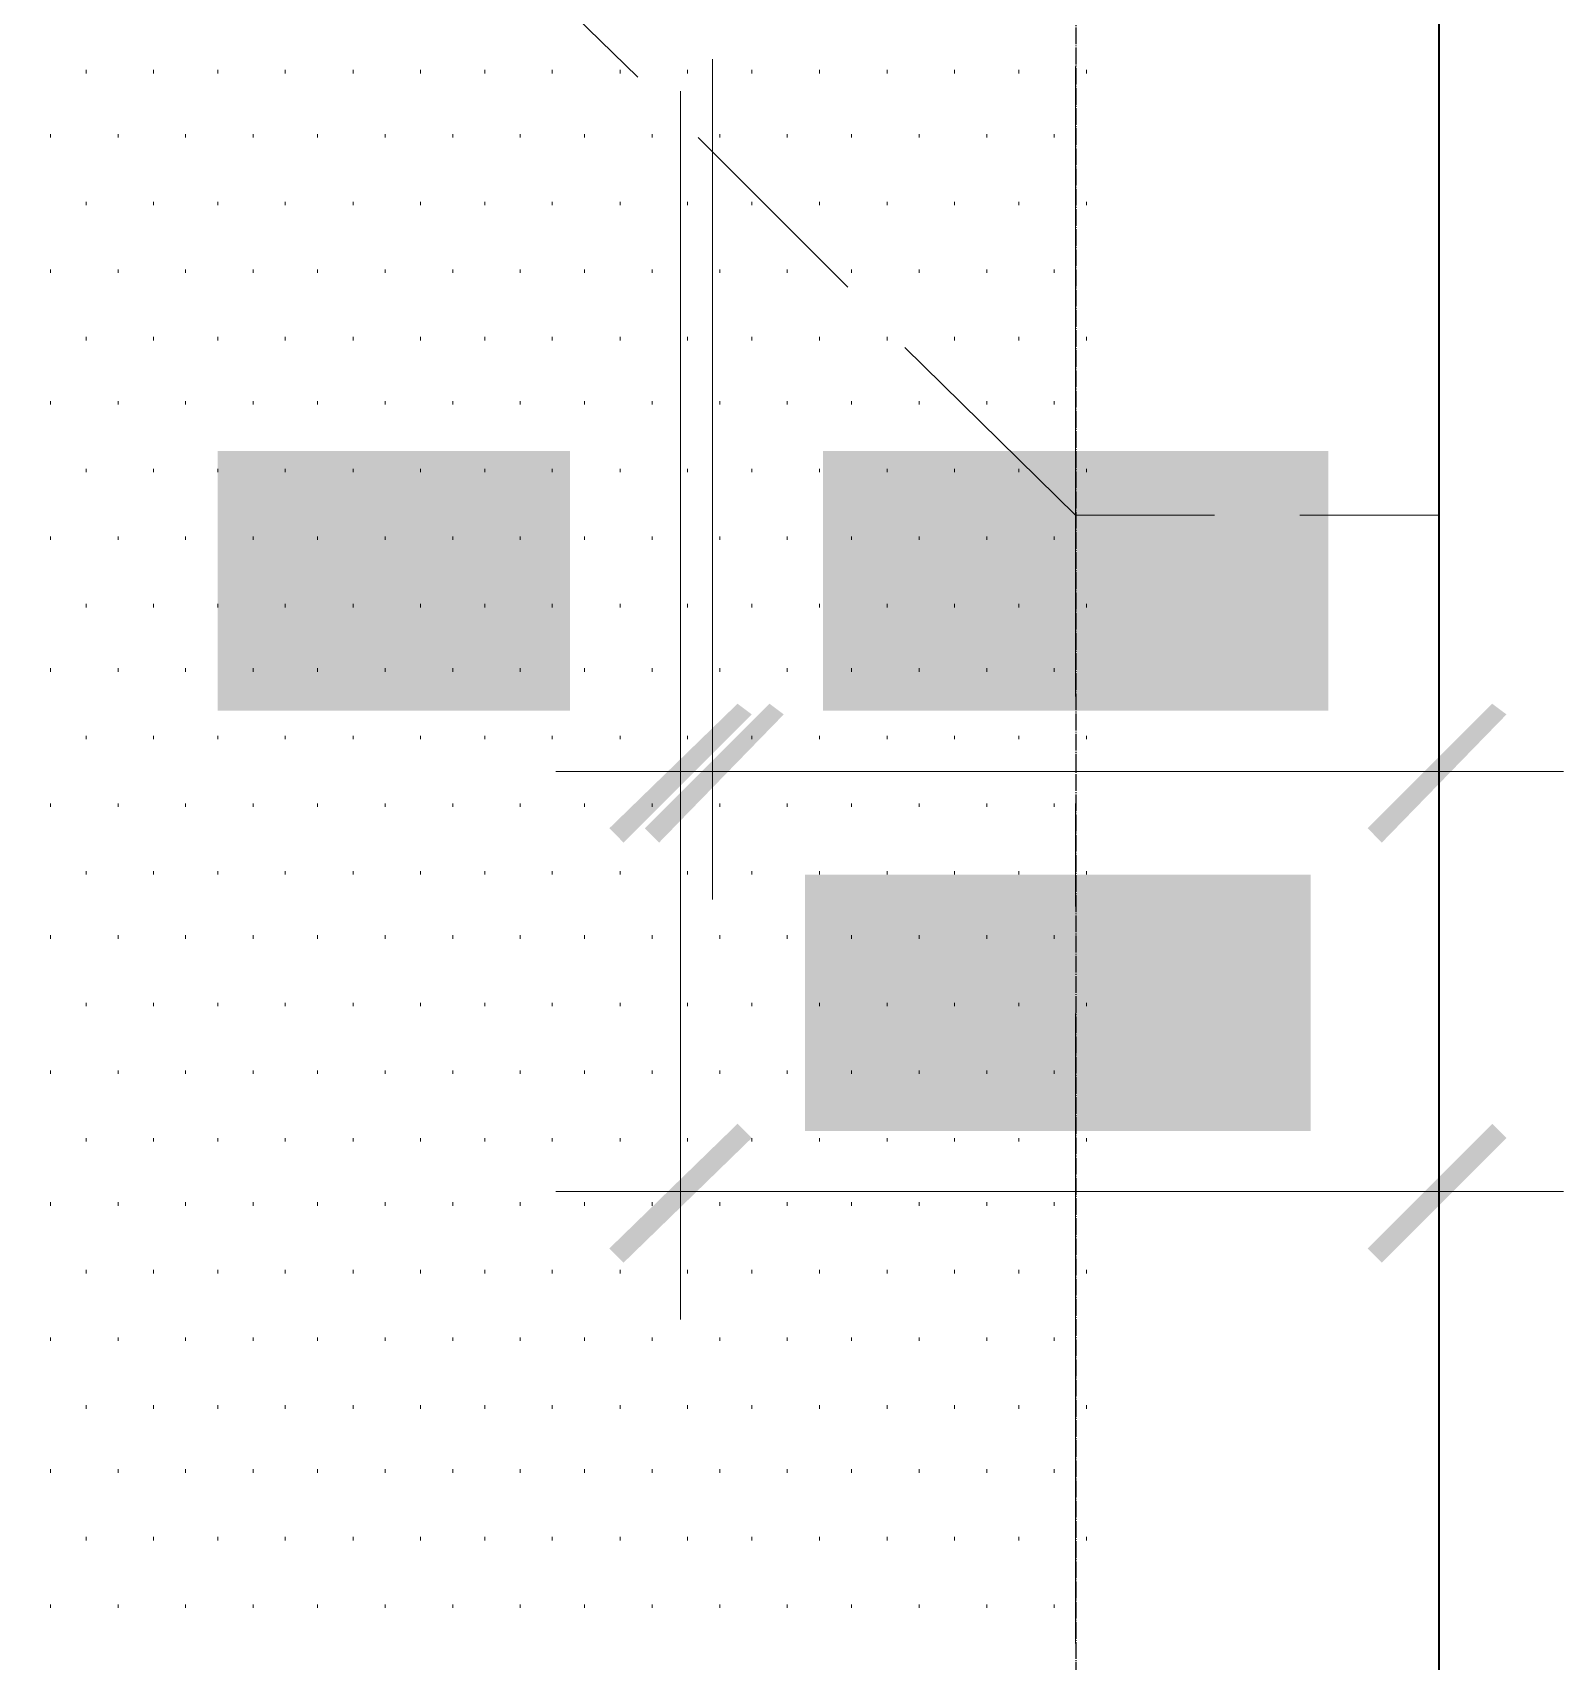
# Model space of a CAD drawing. Header units: millimetres. Extents: x -383313 to -161684, y -117025 to 99224.
# Drawn here: x -321755 to -319935, y -13913 to -11976 of the extents above; entities that cross this region are included whole.
import ezdxf

# ---------------------------------------------------------------- set-up
doc = ezdxf.new("R2010")
doc.units = ezdxf.units.MM
doc.header["$MEASUREMENT"] = 0
doc.linetypes.add('PS-GOST2.303 5', pattern=[24, 20, -1.5, 1, -1.5])
for name, color, linetype in [('PDF_Geometry', 7, 'Continuous'), ('PDF_Solid Fills', 7, 'Continuous'), ('PS_Оси', 5, 'PS-GOST2.303 5')]:
    doc.layers.add(name, color=color, linetype=linetype)

# ---------------------------------------------------------------- blocks, each defined once
blk = doc.blocks.new('A$Cf5759c35')
at = {"layer": 'PDF_Solid Fills'}
for points in [[(37092.3, 5761.6), (37066.9, 5761.6), (36952.6, 5600.7), (36952.6, 5571.1), (37062.7, 5571.1), (37062.7, 5511.8), (37092.3, 5511.8), (37092.3, 5571.1), (37126.2, 5571.1), (37126.2, 5600.7), (37092.3, 5600.7), (36982.2, 5600.7), (37062.7, 5710.8)], [(37092.3, 5761.6), (37062.7, 5710.8), (37062.7, 5600.7), (36982.2, 5600.7), (37092.3, 5600.7)], [(37240.5, 5761.6), (37240.5, 5761.6), (37215.1, 5761.6), (37210.8, 5757.3), (37206.6, 5757.3), (37198.1, 5753.1), (37193.9, 5748.9), (37193.9, 5748.9), (37189.7, 5744.6), (37185.4, 5736.2), (37240.5, 5736.2), (37240.5, 5736.2), (37248.9, 5736.2), (37253.2, 5736.2), (37261.6, 5731.9), (37265.9, 5727.7), (37270.1, 5723.5), (37274.3, 5715), (37274.3, 5715), (37278.6, 5710.8), (37278.6, 5706.5), (37282.8, 5702.3), (37282.8, 5698.1), (37282.8, 5693.8), (37287, 5685.4), (37287, 5676.9), (37287, 5672.7), (37287, 5664.2), (37287, 5655.7), (37287, 5643), (37287, 5634.6), (37287, 5634.6), (37287, 5621.9), (37287, 5613.4), (37287, 5604.9), (37287, 5596.5), (37287, 5592.2), (37287, 5583.8), (37282.8, 5575.3), (37282.8, 5571.1), (37282.8, 5566.8), (37278.6, 5562.6), (37278.6, 5558.4), (37274.3, 5554.1), (37274.3, 5549.9), (37270.1, 5545.7), (37261.6, 5541.4), (37257.4, 5537.2), (37253.2, 5533), (37244.7, 5533), (37240.5, 5533), (37185.4, 5528.7), (37189.7, 5524.5), (37193.9, 5520.3), (37198.1, 5516), (37206.6, 5516), (37210.8, 5511.8), (37219.3, 5511.8), (37223.5, 5507.6), (37232, 5507.6), (37240.5, 5507.6), (37240.5, 5507.6), (37248.9, 5507.6), (37253.2, 5507.6), (37261.6, 5511.8), (37265.9, 5511.8), (37274.3, 5516), (37278.6, 5520.3), (37282.8, 5520.3), (37287, 5524.5), (37291.3, 5528.7), (37295.5, 5533), (37299.7, 5537.2), (37304, 5545.7), (37304, 5549.9), (37308.2, 5558.4), (37312.4, 5562.6), (37312.4, 5566.8), (37312.4, 5571.1), (37316.7, 5575.3), (37316.7, 5583.8), (37316.7, 5588), (37316.7, 5596.5), (37320.9, 5604.9), (37320.9, 5609.2), (37320.9, 5617.6), (37320.9, 5626.1), (37320.9, 5634.6), (37320.9, 5638.8), (37320.9, 5647.3), (37320.9, 5655.7), (37320.9, 5664.2), (37320.9, 5668.4), (37316.7, 5676.9), (37316.7, 5681.1), (37316.7, 5689.6), (37316.7, 5693.8), (37312.4, 5702.3), (37312.4, 5706.5), (37308.2, 5715), (37304, 5719.2), (37304, 5727.7), (37299.7, 5731.9), (37299.7, 5731.9), (37295.5, 5736.2), (37291.3, 5740.4), (37287, 5748.9), (37278.6, 5753.1), (37274.3, 5753.1), (37274.3, 5757.3), (37265.9, 5757.3), (37261.6, 5761.6), (37253.2, 5761.6), (37244.7, 5761.6)], [(37756.9, 5761.6), (37731.5, 5761.6), (37723.1, 5757.3), (37718.8, 5753.1), (37714.6, 5753.1), (37710.4, 5748.9), (37701.9, 5744.6), (37701.9, 5740.4), (37697.7, 5736.2), (37693.4, 5731.9), (37689.2, 5723.5), (37685, 5719.2), (37685, 5710.8), (37685, 5706.5), (37685, 5698.1), (37685, 5693.8), (37685, 5685.4), (37685, 5681.1), (37689.2, 5672.7), (37693.4, 5668.4), (37693.4, 5668.4), (37697.7, 5660), (37701.9, 5655.7), (37706.1, 5655.7), (37714.6, 5651.5), (37723.1, 5647.3), (37718.8, 5647.3), (37714.6, 5643), (37706.1, 5643), (37701.9, 5638.8), (37693.4, 5634.6), (37689.2, 5630.3), (37685, 5626.1), (37685, 5621.9), (37680.7, 5617.6), (37680.7, 5613.4), (37676.5, 5604.9), (37676.5, 5600.7), (37672.3, 5592.2), (37672.3, 5583.8), (37672.3, 5575.3), (37676.5, 5571.1), (37676.5, 5562.6), (37676.5, 5558.4), (37680.7, 5549.9), (37685, 5545.7), (37689.2, 5541.4), (37693.4, 5533), (37697.7, 5528.7), (37756.9, 5533), (37748.5, 5533), (37744.2, 5533), (37735.8, 5537.2), (37731.5, 5541.4), (37723.1, 5541.4), (37718.8, 5545.7), (37714.6, 5554.1), (37710.4, 5558.4), (37710.4, 5562.6), (37706.1, 5571.1), (37706.1, 5575.3), (37706.1, 5583.8), (37706.1, 5588), (37706.1, 5596.5), (37710.4, 5604.9), (37710.4, 5609.2), (37714.6, 5613.4), (37718.8, 5617.6), (37723.1, 5621.9), (37727.3, 5626.1), (37735.8, 5630.3), (37740, 5630.3), (37748.5, 5634.6), (37756.9, 5634.6), (37756.9, 5634.6), (37816.2, 5634.6), (37812, 5638.8), (37803.5, 5643), (37799.3, 5643), (37790.8, 5647.3), (37790.8, 5647.3), (37799.3, 5651.5), (37803.5, 5655.7), (37812, 5660), (37756.9, 5660), (37748.5, 5660), (37744.2, 5660), (37735.8, 5664.2), (37731.5, 5664.2), (37727.3, 5668.4), (37723.1, 5672.7), (37718.8, 5681.1), (37718.8, 5685.4), (37714.6, 5693.8), (37714.6, 5698.1), (37714.6, 5702.3), (37714.6, 5710.8), (37718.8, 5715), (37723.1, 5719.2), (37727.3, 5727.7), (37731.5, 5727.7), (37735.8, 5731.9), (37740, 5736.2), (37748.5, 5736.2), (37756.9, 5736.2), (37812, 5740.4), (37807.7, 5744.6), (37807.7, 5744.6), (37799.3, 5748.9), (37795, 5753.1), (37790.8, 5757.3), (37782.3, 5757.3), (37778.1, 5761.6), (37769.6, 5761.6), (37761.2, 5761.6)], [(37955.9, 5761.6), (37930.5, 5761.6), (37926.3, 5757.3), (37917.8, 5753.1), (37913.6, 5753.1), (37909.3, 5748.9), (37905.1, 5744.6), (37900.9, 5740.4), (37955.9, 5736.2), (37955.9, 5736.2), (37964.4, 5736.2), (37968.6, 5736.2), (37977.1, 5731.9), (37981.3, 5727.7), (37985.5, 5723.5), (37985.5, 5723.5), (37989.8, 5719.2), (37994, 5715), (37994, 5706.5), (37998.2, 5698.1), (38027.9, 5702.3), (38027.9, 5706.5), (38027.9, 5710.8), (38023.6, 5719.2), (38019.4, 5723.5), (38019.4, 5731.9), (38015.2, 5736.2), (38010.9, 5740.4), (38006.7, 5744.6), (38002.5, 5748.9), (37998.2, 5753.1), (37989.8, 5757.3), (37985.5, 5757.3), (37977.1, 5761.6), (37972.8, 5761.6), (37964.4, 5761.6)], [(38146.4, 5761.6), (38146.4, 5761.6), (38121, 5761.6), (38116.8, 5757.3), (38112.5, 5757.3), (38104.1, 5753.1), (38099.8, 5748.9), (38099.8, 5748.9), (38095.6, 5744.6), (38091.4, 5736.2), (38146.4, 5736.2), (38146.4, 5736.2), (38154.9, 5736.2), (38159.1, 5736.2), (38167.6, 5731.9), (38171.8, 5727.7), (38176, 5723.5), (38180.3, 5715), (38180.3, 5715), (38184.5, 5710.8), (38184.5, 5706.5), (38188.7, 5702.3), (38188.7, 5698.1), (38188.7, 5693.8), (38193, 5685.4), (38193, 5676.9), (38193, 5672.7), (38193, 5664.2), (38193, 5655.7), (38193, 5643), (38193, 5634.6), (38193, 5634.6), (38193, 5621.9), (38193, 5613.4), (38193, 5604.9), (38193, 5596.5), (38193, 5592.2), (38193, 5583.8), (38188.7, 5575.3), (38188.7, 5571.1), (38188.7, 5566.8), (38184.5, 5562.6), (38184.5, 5558.4), (38180.3, 5554.1), (38180.3, 5549.9), (38176, 5545.7), (38167.6, 5541.4), (38163.3, 5537.2), (38159.1, 5533), (38150.6, 5533), (38146.4, 5533), (38091.4, 5528.7), (38095.6, 5524.5), (38099.8, 5520.3), (38104.1, 5516), (38112.5, 5516), (38116.8, 5511.8), (38125.2, 5511.8), (38129.5, 5507.6), (38137.9, 5507.6), (38146.4, 5507.6), (38146.4, 5507.6), (38154.9, 5507.6), (38159.1, 5507.6), (38167.6, 5511.8), (38171.8, 5511.8), (38180.3, 5516), (38184.5, 5520.3), (38188.7, 5520.3), (38193, 5524.5), (38197.2, 5528.7), (38201.4, 5533), (38205.7, 5537.2), (38209.9, 5545.7), (38209.9, 5549.9), (38214.1, 5558.4), (38218.4, 5562.6), (38218.4, 5566.8), (38218.4, 5571.1), (38222.6, 5575.3), (38222.6, 5583.8), (38222.6, 5588), (38222.6, 5596.5), (38226.8, 5604.9), (38226.8, 5609.2), (38226.8, 5617.6), (38226.8, 5626.1), (38226.8, 5634.6), (38226.8, 5638.8), (38226.8, 5647.3), (38226.8, 5655.7), (38226.8, 5664.2), (38226.8, 5668.4), (38222.6, 5676.9), (38222.6, 5681.1), (38222.6, 5689.6), (38222.6, 5693.8), (38218.4, 5702.3), (38218.4, 5706.5), (38214.1, 5715), (38209.9, 5719.2), (38209.9, 5727.7), (38205.7, 5731.9), (38205.7, 5731.9), (38201.4, 5736.2), (38197.2, 5740.4), (38193, 5748.9), (38184.5, 5753.1), (38180.3, 5753.1), (38180.3, 5757.3), (38171.8, 5757.3), (38167.6, 5761.6), (38159.1, 5761.6), (38150.6, 5761.6)], [(37185.4, 5736.2), (37181.2, 5731.9), (37177, 5727.7), (37172.7, 5719.2), (37168.5, 5715), (37168.5, 5706.5), (37164.3, 5706.5), (37164.3, 5698.1), (37164.3, 5693.8), (37160, 5685.4), (37160, 5681.1), (37160, 5672.7), (37160, 5668.4), (37160, 5660), (37160, 5651.5), (37155.8, 5643), (37155.8, 5634.6), (37155.8, 5630.3), (37155.8, 5621.9), (37160, 5613.4), (37160, 5604.9), (37160, 5596.5), (37160, 5588), (37160, 5583.8), (37164.3, 5575.3), (37164.3, 5571.1), (37168.5, 5562.6), (37168.5, 5558.4), (37172.7, 5554.1), (37172.7, 5545.7), (37177, 5541.4), (37181.2, 5537.2), (37181.2, 5533), (37185.4, 5528.7), (37240.5, 5533), (37236.2, 5533), (37232, 5533), (37223.5, 5537.2), (37219.3, 5537.2), (37215.1, 5541.4), (37206.6, 5545.7), (37202.4, 5554.1), (37202.4, 5554.1), (37202.4, 5558.4), (37198.1, 5562.6), (37198.1, 5566.8), (37193.9, 5571.1), (37193.9, 5579.5), (37193.9, 5583.8), (37189.7, 5592.2), (37189.7, 5600.7), (37189.7, 5609.2), (37189.7, 5617.6), (37189.7, 5626.1), (37189.7, 5634.6), (37189.7, 5643), (37189.7, 5651.5), (37189.7, 5660), (37189.7, 5668.4), (37189.7, 5676.9), (37193.9, 5681.1), (37193.9, 5689.6), (37193.9, 5693.8), (37198.1, 5702.3), (37198.1, 5706.5), (37202.4, 5710.8), (37202.4, 5715), (37206.6, 5719.2), (37210.8, 5723.5), (37215.1, 5727.7), (37219.3, 5731.9), (37223.5, 5736.2), (37232, 5736.2), (37240.5, 5736.2)], [(37812, 5740.4), (37756.9, 5736.2), (37769.6, 5736.2), (37773.9, 5731.9), (37778.1, 5731.9), (37786.6, 5727.7), (37786.6, 5723.5), (37790.8, 5719.2), (37795, 5710.8), (37795, 5706.5), (37795, 5698.1), (37795, 5693.8), (37795, 5689.6), (37795, 5681.1), (37790.8, 5676.9), (37786.6, 5668.4), (37782.3, 5668.4), (37778.1, 5664.2), (37769.6, 5660), (37765.4, 5660), (37756.9, 5660), (37812, 5660), (37816.2, 5664.2), (37820.4, 5668.4), (37820.4, 5672.7), (37824.7, 5676.9), (37824.7, 5685.4), (37828.9, 5689.6), (37828.9, 5698.1), (37828.9, 5702.3), (37828.9, 5710.8), (37824.7, 5715), (37824.7, 5723.5), (37820.4, 5727.7), (37816.2, 5731.9)], [(37900.9, 5740.4), (37892.4, 5736.2), (37892.4, 5727.7), (37888.2, 5723.5), (37883.9, 5719.2), (37883.9, 5715), (37879.7, 5710.8), (37879.7, 5702.3), (37875.5, 5698.1), (37875.5, 5689.6), (37871.2, 5685.4), (37871.2, 5676.9), (37871.2, 5668.4), (37867, 5664.2), (37867, 5655.7), (37867, 5647.3), (37867, 5638.8), (37867, 5630.3), (37867, 5626.1), (37867, 5617.6), (37867, 5609.2), (37867, 5600.7), (37871.2, 5592.2), (37871.2, 5583.8), (37871.2, 5579.5), (37875.5, 5571.1), (37875.5, 5566.8), (37879.7, 5558.4), (37879.7, 5554.1), (37883.9, 5549.9), (37883.9, 5545.7), (37888.2, 5541.4), (37892.4, 5537.2), (37892.4, 5533), (37900.9, 5528.7), (37905.1, 5524.5), (37909.3, 5520.3), (37913.6, 5516), (37922, 5516), (37926.3, 5511.8), (37934.7, 5511.8), (37939, 5507.6), (37947.4, 5507.6), (37955.9, 5507.6), (37955.9, 5507.6), (37960.1, 5507.6), (37968.6, 5507.6), (37977.1, 5511.8), (37981.3, 5511.8), (37989.8, 5516), (37994, 5520.3), (37994, 5520.3), (38002.5, 5524.5), (38006.7, 5528.7), (38010.9, 5533), (37951.7, 5533), (37947.4, 5533), (37939, 5533), (37934.7, 5537.2), (37926.3, 5541.4), (37926.3, 5541.4), (37922, 5545.7), (37917.8, 5549.9), (37913.6, 5554.1), (37909.3, 5562.6), (37909.3, 5566.8), (37905.1, 5571.1), (37905.1, 5579.5), (37905.1, 5583.8), (37900.9, 5592.2), (37900.9, 5596.5), (37905.1, 5600.7), (37905.1, 5609.2), (37905.1, 5617.6), (37909.3, 5621.9), (37913.6, 5626.1), (37917.8, 5630.3), (37922, 5634.6), (37926.3, 5638.8), (37896.6, 5638.8), (37896.6, 5643), (37896.6, 5651.5), (37900.9, 5660), (37900.9, 5668.4), (37900.9, 5676.9), (37900.9, 5681.1), (37905.1, 5689.6), (37905.1, 5693.8), (37905.1, 5698.1), (37909.3, 5702.3), (37913.6, 5710.8), (37917.8, 5715), (37922, 5719.2), (37926.3, 5723.5), (37930.5, 5727.7), (37934.7, 5731.9), (37943.2, 5736.2), (37947.4, 5736.2), (37955.9, 5736.2)], [(38091.4, 5736.2), (38087.1, 5731.9), (38082.9, 5727.7), (38078.7, 5719.2), (38074.4, 5715), (38074.4, 5706.5), (38070.2, 5706.5), (38070.2, 5698.1), (38070.2, 5693.8), (38066, 5685.4), (38066, 5681.1), (38066, 5672.7), (38066, 5668.4), (38066, 5660), (38066, 5651.5), (38061.7, 5643), (38061.7, 5634.6), (38061.7, 5630.3), (38061.7, 5621.9), (38066, 5613.4), (38066, 5604.9), (38066, 5596.5), (38066, 5588), (38066, 5583.8), (38070.2, 5575.3), (38070.2, 5571.1), (38074.4, 5562.6), (38074.4, 5558.4), (38078.7, 5554.1), (38078.7, 5545.7), (38082.9, 5541.4), (38087.1, 5537.2), (38087.1, 5533), (38091.4, 5528.7), (38146.4, 5533), (38142.2, 5533), (38137.9, 5533), (38129.5, 5537.2), (38125.2, 5537.2), (38121, 5541.4), (38112.5, 5545.7), (38108.3, 5554.1), (38108.3, 5554.1), (38108.3, 5558.4), (38104.1, 5562.6), (38104.1, 5566.8), (38099.8, 5571.1), (38099.8, 5579.5), (38099.8, 5583.8), (38095.6, 5592.2), (38095.6, 5600.7), (38095.6, 5609.2), (38095.6, 5617.6), (38095.6, 5626.1), (38095.6, 5634.6), (38095.6, 5643), (38095.6, 5651.5), (38095.6, 5660), (38095.6, 5668.4), (38095.6, 5676.9), (38099.8, 5681.1), (38099.8, 5689.6), (38099.8, 5693.8), (38104.1, 5702.3), (38104.1, 5706.5), (38108.3, 5710.8), (38108.3, 5715), (38112.5, 5719.2), (38116.8, 5723.5), (38121, 5727.7), (38125.2, 5731.9), (38129.5, 5736.2), (38137.9, 5736.2), (38146.4, 5736.2)], [(37960.1, 5672.7), (37960.1, 5672.7), (37939, 5672.7), (37930.5, 5668.4), (37926.3, 5664.2), (37922, 5664.2), (37917.8, 5660), (37913.6, 5655.7), (37905.1, 5651.5), (37900.9, 5647.3), (37896.6, 5638.8), (37926.3, 5638.8), (37934.7, 5643), (37939, 5643), (37947.4, 5647.3), (37951.7, 5647.3), (38010.9, 5651.5), (38006.7, 5655.7), (38002.5, 5660), (37998.2, 5664.2), (37989.8, 5668.4), (37985.5, 5668.4), (37977.1, 5672.7), (37972.8, 5672.7), (37964.4, 5672.7)], [(38010.9, 5651.5), (37951.7, 5647.3), (37964.4, 5647.3), (37972.8, 5643), (37977.1, 5638.8), (37981.3, 5638.8), (37985.5, 5630.3), (37989.8, 5630.3), (37994, 5626.1), (37994, 5617.6), (37998.2, 5613.4), (37998.2, 5604.9), (38002.5, 5600.7), (38002.5, 5592.2), (38002.5, 5583.8), (37998.2, 5579.5), (37998.2, 5571.1), (37998.2, 5566.8), (37994, 5558.4), (37989.8, 5554.1), (37985.5, 5549.9), (37985.5, 5545.7), (37977.1, 5541.4), (37972.8, 5537.2), (37968.6, 5533), (37960.1, 5533), (37951.7, 5533), (38010.9, 5533), (38015.2, 5537.2), (38019.4, 5541.4), (38023.6, 5549.9), (38023.6, 5554.1), (38027.9, 5558.4), (38027.9, 5566.8), (38032.1, 5571.1), (38032.1, 5579.5), (38032.1, 5583.8), (38032.1, 5592.2), (38032.1, 5596.5), (38032.1, 5604.9), (38032.1, 5609.2), (38027.9, 5617.6), (38027.9, 5621.9), (38023.6, 5630.3), (38023.6, 5634.6), (38019.4, 5643), (38015.2, 5647.3)], [(37816.2, 5634.6), (37756.9, 5634.6), (37769.6, 5634.6), (37773.9, 5630.3), (37782.3, 5626.1), (37786.6, 5626.1), (37790.8, 5617.6), (37795, 5613.4), (37799.3, 5609.2), (37803.5, 5604.9), (37803.5, 5596.5), (37807.7, 5588), (37807.7, 5583.8), (37807.7, 5575.3), (37807.7, 5571.1), (37803.5, 5562.6), (37799.3, 5558.4), (37799.3, 5549.9), (37790.8, 5545.7), (37786.6, 5541.4), (37782.3, 5537.2), (37778.1, 5537.2), (37769.6, 5533), (37765.4, 5533), (37756.9, 5533), (37756.9, 5533), (37697.7, 5528.7), (37697.7, 5528.7), (37706.1, 5524.5), (37710.4, 5520.3), (37714.6, 5516), (37723.1, 5511.8), (37727.3, 5511.8), (37735.8, 5511.8), (37740, 5507.6), (37748.5, 5507.6), (37756.9, 5507.6), (37761.2, 5507.6), (37769.6, 5507.6), (37773.9, 5507.6), (37782.3, 5511.8), (37786.6, 5511.8), (37795, 5516), (37799.3, 5516), (37807.7, 5520.3), (37812, 5524.5), (37816.2, 5528.7), (37820.4, 5533), (37824.7, 5537.2), (37828.9, 5545.7), (37833.1, 5549.9), (37833.1, 5558.4), (37837.4, 5562.6), (37837.4, 5571.1), (37837.4, 5575.3), (37837.4, 5583.8), (37837.4, 5583.8), (37837.4, 5592.2), (37837.4, 5600.7), (37837.4, 5604.9), (37833.1, 5613.4), (37828.9, 5617.6), (37824.7, 5621.9), (37824.7, 5626.1), (37820.4, 5630.3)], [(37731.5, 5262), (37731.5, 5262), (37710.4, 5262), (37701.9, 5257.8), (37697.7, 5257.8), (37689.2, 5253.6), (37685, 5249.3), (37680.7, 5245.1), (37676.5, 5240.9), (37735.8, 5236.6), (37740, 5236.6), (37748.5, 5236.6), (37752.7, 5232.4), (37756.9, 5232.4), (37765.4, 5228.2), (37769.6, 5223.9), (37769.6, 5219.7), (37773.9, 5215.5), (37778.1, 5207), (37782.3, 5202.8), (37782.3, 5194.3), (37782.3, 5190.1), (37782.3, 5181.6), (37782.3, 5177.4), (37782.3, 5168.9), (37782.3, 5160.4), (37778.1, 5156.2), (37778.1, 5147.7), (37773.9, 5143.5), (37769.6, 5139.3), (37765.4, 5135), (37761.2, 5130.8), (37786.6, 5130.8), (37786.6, 5122.3), (37786.6, 5122.3), (37786.6, 5113.9), (37786.6, 5105.4), (37786.6, 5101.2), (37782.3, 5092.7), (37782.3, 5084.2), (37782.3, 5084.2), (37778.1, 5075.8), (37778.1, 5067.3), (37773.9, 5063.1), (37769.6, 5058.8), (37769.6, 5054.6), (37765.4, 5050.4), (37756.9, 5041.9), (37752.7, 5037.7), (37748.5, 5037.7), (37744.2, 5033.4), (37735.8, 5033.4), (37727.3, 5033.4), (37786.6, 5029.2), (37790.8, 5033.4), (37795, 5041.9), (37799.3, 5046.1), (37799.3, 5054.6), (37803.5, 5058.8), (37807.7, 5067.3), (37807.7, 5067.3), (37807.7, 5071.5), (37812, 5075.8), (37812, 5084.2), (37812, 5088.5), (37816.2, 5096.9), (37816.2, 5101.2), (37816.2, 5109.6), (37816.2, 5118.1), (37816.2, 5126.6), (37816.2, 5135), (37816.2, 5143.5), (37816.2, 5143.5), (37816.2, 5152), (37816.2, 5160.4), (37816.2, 5168.9), (37816.2, 5177.4), (37816.2, 5185.8), (37812, 5190.1), (37812, 5198.5), (37812, 5202.8), (37807.7, 5207), (37807.7, 5211.2), (37807.7, 5215.5), (37803.5, 5219.7), (37799.3, 5228.2), (37795, 5232.4), (37790.8, 5236.6), (37786.6, 5240.9), (37782.3, 5245.1), (37778.1, 5249.3), (37769.6, 5253.6), (37765.4, 5257.8), (37756.9, 5257.8), (37752.7, 5262), (37744.2, 5262), (37740, 5262)], [(37930.5, 5262), (37930.5, 5262), (37905.1, 5262), (37900.9, 5257.8), (37896.6, 5257.8), (37888.2, 5253.6), (37883.9, 5249.3), (37883.9, 5249.3), (37879.7, 5245.1), (37875.5, 5236.6), (37930.5, 5236.6), (37930.5, 5236.6), (37939, 5236.6), (37943.2, 5236.6), (37951.7, 5232.4), (37955.9, 5228.2), (37960.1, 5223.9), (37964.4, 5215.5), (37964.4, 5215.5), (37968.6, 5211.2), (37968.6, 5207), (37972.8, 5202.8), (37972.8, 5198.5), (37972.8, 5194.3), (37977.1, 5185.8), (37977.1, 5177.4), (37977.1, 5173.1), (37977.1, 5164.7), (37977.1, 5156.2), (37977.1, 5143.5), (37977.1, 5135), (37977.1, 5135), (37977.1, 5122.3), (37977.1, 5113.9), (37977.1, 5105.4), (37977.1, 5096.9), (37977.1, 5092.7), (37977.1, 5084.2), (37972.8, 5075.8), (37972.8, 5071.5), (37972.8, 5067.3), (37968.6, 5063.1), (37968.6, 5058.8), (37964.4, 5054.6), (37964.4, 5050.4), (37960.1, 5046.1), (37951.7, 5041.9), (37947.4, 5037.7), (37943.2, 5033.4), (37934.7, 5033.4), (37930.5, 5033.4), (37875.5, 5029.2), (37879.7, 5025), (37883.9, 5020.7), (37888.2, 5016.5), (37896.6, 5016.5), (37900.9, 5012.3), (37909.3, 5012.3), (37913.6, 5008), (37922, 5008), (37930.5, 5008), (37930.5, 5008), (37939, 5008), (37943.2, 5008), (37951.7, 5012.3), (37955.9, 5012.3), (37964.4, 5016.5), (37968.6, 5020.7), (37972.8, 5020.7), (37977.1, 5025), (37981.3, 5029.2), (37985.5, 5033.4), (37989.8, 5037.7), (37994, 5046.1), (37994, 5050.4), (37998.2, 5058.8), (38002.5, 5063.1), (38002.5, 5067.3), (38002.5, 5071.5), (38006.7, 5075.8), (38006.7, 5084.2), (38006.7, 5088.5), (38006.7, 5096.9), (38010.9, 5105.4), (38010.9, 5109.6), (38010.9, 5118.1), (38010.9, 5126.6), (38010.9, 5135), (38010.9, 5139.3), (38010.9, 5147.7), (38010.9, 5156.2), (38010.9, 5164.7), (38010.9, 5168.9), (38006.7, 5177.4), (38006.7, 5181.6), (38006.7, 5190.1), (38006.7, 5194.3), (38002.5, 5202.8), (38002.5, 5207), (37998.2, 5215.5), (37994, 5219.7), (37994, 5228.2), (37989.8, 5232.4), (37989.8, 5232.4), (37985.5, 5236.6), (37981.3, 5240.9), (37977.1, 5249.3), (37968.6, 5253.6), (37964.4, 5253.6), (37964.4, 5257.8), (37955.9, 5257.8), (37951.7, 5262), (37943.2, 5262), (37934.7, 5262)], [(38125.2, 5262), (38125.2, 5262), (38099.8, 5262), (38095.6, 5257.8), (38091.4, 5257.8), (38082.9, 5253.6), (38078.7, 5249.3), (38078.7, 5249.3), (38074.4, 5245.1), (38070.2, 5236.6), (38125.2, 5236.6), (38125.2, 5236.6), (38133.7, 5236.6), (38137.9, 5236.6), (38146.4, 5232.4), (38150.6, 5228.2), (38154.9, 5223.9), (38159.1, 5215.5), (38159.1, 5215.5), (38163.3, 5211.2), (38163.3, 5207), (38167.6, 5202.8), (38167.6, 5198.5), (38167.6, 5194.3), (38171.8, 5185.8), (38171.8, 5177.4), (38171.8, 5173.1), (38171.8, 5164.7), (38171.8, 5156.2), (38171.8, 5143.5), (38171.8, 5135), (38171.8, 5135), (38171.8, 5122.3), (38171.8, 5113.9), (38171.8, 5105.4), (38171.8, 5096.9), (38171.8, 5092.7), (38171.8, 5084.2), (38167.6, 5075.8), (38167.6, 5071.5), (38167.6, 5067.3), (38163.3, 5063.1), (38163.3, 5058.8), (38159.1, 5054.6), (38159.1, 5050.4), (38154.9, 5046.1), (38146.4, 5041.9), (38142.2, 5037.7), (38137.9, 5033.4), (38129.5, 5033.4), (38125.2, 5033.4), (38070.2, 5029.2), (38074.4, 5025), (38078.7, 5020.7), (38082.9, 5016.5), (38091.4, 5016.5), (38095.6, 5012.3), (38104.1, 5012.3), (38108.3, 5008), (38116.8, 5008), (38125.2, 5008), (38125.2, 5008), (38133.7, 5008), (38137.9, 5008), (38146.4, 5012.3), (38150.6, 5012.3), (38159.1, 5016.5), (38163.3, 5020.7), (38167.6, 5020.7), (38171.8, 5025), (38176, 5029.2), (38180.3, 5033.4), (38184.5, 5037.7), (38188.7, 5046.1), (38188.7, 5050.4), (38193, 5058.8), (38197.2, 5063.1), (38197.2, 5067.3), (38197.2, 5071.5), (38201.4, 5075.8), (38201.4, 5084.2), (38201.4, 5088.5), (38201.4, 5096.9), (38205.7, 5105.4), (38205.7, 5109.6), (38205.7, 5118.1), (38205.7, 5126.6), (38205.7, 5135), (38205.7, 5139.3), (38205.7, 5147.7), (38205.7, 5156.2), (38205.7, 5164.7), (38205.7, 5168.9), (38201.4, 5177.4), (38201.4, 5181.6), (38201.4, 5190.1), (38201.4, 5194.3), (38197.2, 5202.8), (38197.2, 5207), (38193, 5215.5), (38188.7, 5219.7), (38188.7, 5228.2), (38184.5, 5232.4), (38184.5, 5232.4), (38180.3, 5236.6), (38176, 5240.9), (38171.8, 5249.3), (38163.3, 5253.6), (38159.1, 5253.6), (38159.1, 5257.8), (38150.6, 5257.8), (38146.4, 5262), (38137.9, 5262), (38129.5, 5262)], [(37676.5, 5240.9), (37672.3, 5236.6), (37668, 5232.4), (37663.8, 5223.9), (37659.6, 5219.7), (37659.6, 5215.5), (37655.3, 5207), (37655.3, 5202.8), (37655.3, 5194.3), (37651.1, 5185.8), (37651.1, 5177.4), (37651.1, 5173.1), (37655.3, 5168.9), (37655.3, 5160.4), (37655.3, 5152), (37659.6, 5147.7), (37659.6, 5139.3), (37663.8, 5135), (37668, 5130.8), (37668, 5122.3), (37672.3, 5118.1), (37735.8, 5122.3), (37727.3, 5122.3), (37723.1, 5126.6), (37714.6, 5126.6), (37710.4, 5130.8), (37706.1, 5135), (37697.7, 5139.3), (37697.7, 5139.3), (37693.4, 5143.5), (37689.2, 5152), (37689.2, 5156.2), (37685, 5164.7), (37685, 5168.9), (37685, 5177.4), (37685, 5185.8), (37685, 5190.1), (37689.2, 5198.5), (37689.2, 5202.8), (37693.4, 5211.2), (37693.4, 5215.5), (37697.7, 5219.7), (37706.1, 5228.2), (37710.4, 5232.4), (37714.6, 5232.4), (37723.1, 5236.6), (37727.3, 5236.6), (37735.8, 5236.6)], [(37875.5, 5236.6), (37871.2, 5232.4), (37867, 5228.2), (37862.8, 5219.7), (37858.5, 5215.5), (37858.5, 5207), (37854.3, 5207), (37854.3, 5198.5), (37854.3, 5194.3), (37850.1, 5185.8), (37850.1, 5181.6), (37850.1, 5173.1), (37850.1, 5168.9), (37850.1, 5160.4), (37850.1, 5152), (37845.8, 5143.5), (37845.8, 5135), (37845.8, 5130.8), (37845.8, 5122.3), (37850.1, 5113.9), (37850.1, 5105.4), (37850.1, 5096.9), (37850.1, 5088.5), (37850.1, 5084.2), (37854.3, 5075.8), (37854.3, 5071.5), (37858.5, 5063.1), (37858.5, 5058.8), (37862.8, 5054.6), (37862.8, 5046.1), (37867, 5041.9), (37871.2, 5037.7), (37871.2, 5033.4), (37875.5, 5029.2), (37930.5, 5033.4), (37926.3, 5033.4), (37922, 5033.4), (37913.6, 5037.7), (37909.3, 5037.7), (37905.1, 5041.9), (37896.6, 5046.1), (37892.4, 5054.6), (37892.4, 5054.6), (37892.4, 5058.8), (37888.2, 5063.1), (37888.2, 5067.3), (37883.9, 5071.5), (37883.9, 5080), (37883.9, 5084.2), (37879.7, 5092.7), (37879.7, 5101.2), (37879.7, 5109.6), (37879.7, 5118.1), (37879.7, 5126.6), (37879.7, 5135), (37879.7, 5143.5), (37879.7, 5152), (37879.7, 5160.4), (37879.7, 5168.9), (37879.7, 5177.4), (37883.9, 5181.6), (37883.9, 5190.1), (37883.9, 5194.3), (37888.2, 5202.8), (37888.2, 5207), (37892.4, 5211.2), (37892.4, 5215.5), (37896.6, 5219.7), (37900.9, 5223.9), (37905.1, 5228.2), (37909.3, 5232.4), (37913.6, 5236.6), (37922, 5236.6), (37930.5, 5236.6)], [(38070.2, 5236.6), (38066, 5232.4), (38061.7, 5228.2), (38057.5, 5219.7), (38053.3, 5215.5), (38053.3, 5207), (38049, 5207), (38049, 5198.5), (38049, 5194.3), (38044.8, 5185.8), (38044.8, 5181.6), (38044.8, 5173.1), (38044.8, 5168.9), (38044.8, 5160.4), (38044.8, 5152), (38040.6, 5143.5), (38040.6, 5135), (38040.6, 5130.8), (38040.6, 5122.3), (38044.8, 5113.9), (38044.8, 5105.4), (38044.8, 5096.9), (38044.8, 5088.5), (38044.8, 5084.2), (38049, 5075.8), (38049, 5071.5), (38053.3, 5063.1), (38053.3, 5058.8), (38057.5, 5054.6), (38057.5, 5046.1), (38061.7, 5041.9), (38066, 5037.7), (38066, 5033.4), (38070.2, 5029.2), (38125.2, 5033.4), (38121, 5033.4), (38116.8, 5033.4), (38108.3, 5037.7), (38104.1, 5037.7), (38099.8, 5041.9), (38091.4, 5046.1), (38087.1, 5054.6), (38087.1, 5054.6), (38087.1, 5058.8), (38082.9, 5063.1), (38082.9, 5067.3), (38078.7, 5071.5), (38078.7, 5080), (38078.7, 5084.2), (38074.4, 5092.7), (38074.4, 5101.2), (38074.4, 5109.6), (38074.4, 5118.1), (38074.4, 5126.6), (38074.4, 5135), (38074.4, 5143.5), (38074.4, 5152), (38074.4, 5160.4), (38074.4, 5168.9), (38074.4, 5177.4), (38078.7, 5181.6), (38078.7, 5190.1), (38078.7, 5194.3), (38082.9, 5202.8), (38082.9, 5207), (38087.1, 5211.2), (38087.1, 5215.5), (38091.4, 5219.7), (38095.6, 5223.9), (38099.8, 5228.2), (38104.1, 5232.4), (38108.3, 5236.6), (38116.8, 5236.6), (38125.2, 5236.6)], [(37761.2, 5130.8), (37752.7, 5126.6), (37740, 5126.6), (37735.8, 5122.3), (37672.3, 5118.1), (37676.5, 5118.1), (37685, 5113.9), (37689.2, 5109.6), (37693.4, 5105.4), (37701.9, 5101.2), (37706.1, 5101.2), (37714.6, 5096.9), (37718.8, 5096.9), (37727.3, 5096.9), (37727.3, 5096.9), (37735.8, 5096.9), (37744.2, 5096.9), (37748.5, 5101.2), (37756.9, 5101.2), (37761.2, 5105.4), (37761.2, 5105.4), (37769.6, 5109.6), (37773.9, 5113.9), (37778.1, 5118.1), (37782.3, 5122.3), (37786.6, 5130.8)], [(37685, 5071.5), (37659.6, 5071.5), (37659.6, 5058.8), (37663.8, 5050.4), (37663.8, 5046.1), (37668, 5037.7), (37672.3, 5033.4), (37676.5, 5029.2), (37680.7, 5025), (37680.7, 5020.7), (37689.2, 5016.5), (37693.4, 5016.5), (37697.7, 5012.3), (37706.1, 5012.3), (37714.6, 5008), (37718.8, 5008), (37727.3, 5008), (37731.5, 5008), (37740, 5008), (37744.2, 5008), (37752.7, 5012.3), (37756.9, 5012.3), (37765.4, 5016.5), (37769.6, 5020.7), (37778.1, 5020.7), (37782.3, 5025), (37786.6, 5029.2), (37727.3, 5033.4), (37727.3, 5033.4), (37718.8, 5033.4), (37710.4, 5037.7), (37706.1, 5037.7), (37701.9, 5041.9), (37697.7, 5046.1), (37693.4, 5050.4), (37689.2, 5058.8), (37689.2, 5063.1)]]:
    blk.add_hatch(color=8, dxfattribs=at).paths.add_polyline_path(points)
at = {"layer": 'PDF_Geometry', "color": 8, "lineweight": 13}
for points in [[(-1888.1, 3395.1), (-2235.2, 3598.3), (6790.1, 19113.5), (23223.9, 19113.5), (23223.9, 18982.3), (32672.7, 18982.3), (32672.7, 19113.5), (38379.2, 19113.5), (38379.2, -7264.4), (37977.1, -7264.4)], [(37248.9, 6409.3), (37426.7, 6235.7)], [(37947.4, 6248.4), (37947.4, 5499.1)], [(37477.5, 4758.3), (37477.5, 6218.8), (37477.5, 5257.8)], [(38379.2, 4758.3), (38379.2, 6218.8), (38379.2, 5257.8)], [(37498.7, 6163.7), (37676.5, 5985.9)], [(37744.2, 5914), (37947.4, 5715), (38112.5, 5715)], [(38214.1, 5715), (38379.2, 5715)], [(37329.4, 5410.2), (37477.5, 5410.2), (37515.6, 5410.2), (37668, 5410.2)], [(38527.4, 5410.2), (37367.5, 5410.2)], [(37947.4, 5372.1), (37947.4, 5249.3)], [(37947.4, 5122.3), (37947.4, 4373)], [(38527.4, 4910.7), (37329.4, 4910.7)]]:
    blk.add_lwpolyline(points, dxfattribs=at)
at = {"layer": 'PDF_Geometry', "color": 8, "lineweight": 35}
blk.add_lwpolyline([(38379.2, 12369.8), (38379.2, 6997.7), (37477.5, 6997.7), (37477.5, 6366.9), (38379.2, 6366.9), (38379.2, 999.1), (37477.5, 999.1), (37477.5, 368.3), (38379.2, 368.3), (38379.2, -4999.6), (37477.5, -4999.6), (37477.5, -5630.3), (38379.2, -5630.3), (38379.2, -7277.1), (17640.1, -7277.1), (-1888.1, 3395.1), (-1270, 4466.2)], dxfattribs=at)
at = {"layer": 'PDF_Geometry', "color": 8, "lineweight": 13}
blk.add_lwpolyline([(37515.6, 5257.8), (37515.6, 6256.9)], close=True, dxfattribs=at)
at = {"layer": 'PDF_Geometry', "color": 8, "lineweight": 9}
for points in [[(36770.6, 6239.9), (36770.6, 6244.2)], [(36851, 6239.9), (36851, 6244.2)], [(36927.2, 6239.9), (36927.2, 6244.2)], [(37007.6, 6239.9), (37007.6, 6244.2)], [(37088.1, 6239.9), (37088.1, 6244.2)], [(37168.5, 6239.9), (37168.5, 6244.2)], [(37244.7, 6239.9), (37244.7, 6244.2)], [(37325.1, 6239.9), (37325.1, 6244.2)], [(37405.6, 6239.9), (37405.6, 6244.2)], [(37486, 6239.9), (37486, 6244.2)], [(37562.2, 6239.9), (37562.2, 6244.2)], [(37642.6, 6239.9), (37642.6, 6244.2)], [(37723.1, 6239.9), (37723.1, 6244.2)], [(37803.5, 6239.9), (37803.5, 6244.2)], [(37879.7, 6239.9), (37879.7, 6244.2)], [(37960.1, 6239.9), (37960.1, 6244.2)], [(36728.2, 6163.7), (36728.2, 6168)], [(36808.7, 6163.7), (36808.7, 6168)], [(36889.1, 6163.7), (36889.1, 6168)], [(36969.5, 6163.7), (36969.5, 6168)], [(37045.7, 6163.7), (37045.7, 6168)], [(37126.2, 6163.7), (37126.2, 6168)], [(37206.6, 6163.7), (37206.6, 6168)], [(37287, 6163.7), (37287, 6168)], [(37363.2, 6163.7), (37363.2, 6168)], [(37443.7, 6163.7), (37443.7, 6168)], [(37524.1, 6163.7), (37524.1, 6168)], [(37604.5, 6163.7), (37604.5, 6168)], [(37680.7, 6163.7), (37680.7, 6168)], [(37761.2, 6163.7), (37761.2, 6168)], [(37841.6, 6163.7), (37841.6, 6168)], [(37922, 6163.7), (37922, 6168)], [(36770.6, 6083.3), (36770.6, 6087.5)], [(36851, 6083.3), (36851, 6087.5)], [(36927.2, 6083.3), (36927.2, 6087.5)], [(37007.6, 6083.3), (37007.6, 6087.5)], [(37088.1, 6083.3), (37088.1, 6087.5)], [(37168.5, 6083.3), (37168.5, 6087.5)], [(37244.7, 6083.3), (37244.7, 6087.5)], [(37325.1, 6083.3), (37325.1, 6087.5)], [(37405.6, 6083.3), (37405.6, 6087.5)], [(37486, 6083.3), (37486, 6087.5)], [(37562.2, 6083.3), (37562.2, 6087.5)], [(37642.6, 6083.3), (37642.6, 6087.5)], [(37723.1, 6083.3), (37723.1, 6087.5)], [(37803.5, 6083.3), (37803.5, 6087.5)], [(37879.7, 6083.3), (37879.7, 6087.5)], [(37960.1, 6083.3), (37960.1, 6087.5)], [(36728.2, 6002.9), (36728.2, 6007.1)], [(36808.7, 6002.9), (36808.7, 6007.1)], [(36889.1, 6002.9), (36889.1, 6007.1)], [(36969.5, 6002.9), (36969.5, 6007.1)], [(37045.7, 6002.9), (37045.7, 6007.1)], [(37126.2, 6002.9), (37126.2, 6007.1)], [(37206.6, 6002.9), (37206.6, 6007.1)], [(37287, 6002.9), (37287, 6007.1)], [(37363.2, 6002.9), (37363.2, 6007.1)], [(37443.7, 6002.9), (37443.7, 6007.1)], [(37524.1, 6002.9), (37524.1, 6007.1)], [(37604.5, 6002.9), (37604.5, 6007.1)], [(37680.7, 6002.9), (37680.7, 6007.1)], [(37761.2, 6002.9), (37761.2, 6007.1)], [(37841.6, 6002.9), (37841.6, 6007.1)], [(37922, 6002.9), (37922, 6007.1)], [(36770.6, 5922.4), (36770.6, 5926.7)], [(36851, 5922.4), (36851, 5926.7)], [(36927.2, 5922.4), (36927.2, 5926.7)], [(37007.6, 5922.4), (37007.6, 5926.7)], [(37088.1, 5922.4), (37088.1, 5926.7)], [(37168.5, 5922.4), (37168.5, 5926.7)], [(37244.7, 5922.4), (37244.7, 5926.7)], [(37325.1, 5922.4), (37325.1, 5926.7)], [(37405.6, 5922.4), (37405.6, 5926.7)], [(37486, 5922.4), (37486, 5926.7)], [(37562.2, 5922.4), (37562.2, 5926.7)], [(37642.6, 5922.4), (37642.6, 5926.7)], [(37723.1, 5922.4), (37723.1, 5926.7)], [(37803.5, 5922.4), (37803.5, 5926.7)], [(37879.7, 5922.4), (37879.7, 5926.7)], [(37960.1, 5922.4), (37960.1, 5926.7)], [(36728.2, 5846.2), (36728.2, 5850.5)], [(36808.7, 5846.2), (36808.7, 5850.5)], [(36889.1, 5846.2), (36889.1, 5850.5)], [(36969.5, 5846.2), (36969.5, 5850.5)], [(37045.7, 5846.2), (37045.7, 5850.5)], [(37126.2, 5846.2), (37126.2, 5850.5)], [(37206.6, 5846.2), (37206.6, 5850.5)], [(37287, 5846.2), (37287, 5850.5)], [(37363.2, 5846.2), (37363.2, 5850.5)], [(37443.7, 5846.2), (37443.7, 5850.5)], [(37524.1, 5846.2), (37524.1, 5850.5)], [(37604.5, 5846.2), (37604.5, 5850.5)], [(37680.7, 5846.2), (37680.7, 5850.5)], [(37761.2, 5846.2), (37761.2, 5850.5)], [(37841.6, 5846.2), (37841.6, 5850.5)], [(37922, 5846.2), (37922, 5850.5)], [(36770.6, 5765.8), (36770.6, 5770)], [(36851, 5765.8), (36851, 5770)], [(36927.2, 5765.8), (36927.2, 5770)], [(37007.6, 5765.8), (37007.6, 5770)], [(37088.1, 5765.8), (37088.1, 5770)], [(37168.5, 5765.8), (37168.5, 5770)], [(37244.7, 5765.8), (37244.7, 5770)], [(37325.1, 5765.8), (37325.1, 5770)], [(37405.6, 5765.8), (37405.6, 5770)], [(37486, 5765.8), (37486, 5770)], [(37562.2, 5765.8), (37562.2, 5770)], [(37642.6, 5765.8), (37642.6, 5770)], [(37723.1, 5765.8), (37723.1, 5770)], [(37803.5, 5765.8), (37803.5, 5770)], [(37879.7, 5765.8), (37879.7, 5770)], [(37960.1, 5765.8), (37960.1, 5770)], [(36728.2, 5685.4), (36728.2, 5689.6)], [(36808.7, 5685.4), (36808.7, 5689.6)], [(36889.1, 5685.4), (36889.1, 5689.6)], [(36969.5, 5685.4), (36969.5, 5689.6)], [(37045.7, 5685.4), (37045.7, 5689.6)], [(37126.2, 5685.4), (37126.2, 5689.6)], [(37206.6, 5685.4), (37206.6, 5689.6)], [(37287, 5685.4), (37287, 5689.6)], [(37363.2, 5685.4), (37363.2, 5689.6)], [(37443.7, 5685.4), (37443.7, 5689.6)], [(37524.1, 5685.4), (37524.1, 5689.6)], [(37604.5, 5685.4), (37604.5, 5689.6)], [(37680.7, 5685.4), (37680.7, 5689.6)], [(37761.2, 5685.4), (37761.2, 5689.6)], [(37841.6, 5685.4), (37841.6, 5689.6)], [(37922, 5685.4), (37922, 5689.6)], [(36770.6, 5604.9), (36770.6, 5609.2)], [(36851, 5604.9), (36851, 5609.2)], [(36927.2, 5604.9), (36927.2, 5609.2)], [(37007.6, 5604.9), (37007.6, 5609.2)], [(37088.1, 5604.9), (37088.1, 5609.2)], [(37168.5, 5604.9), (37168.5, 5609.2)], [(37244.7, 5604.9), (37244.7, 5609.2)], [(37325.1, 5604.9), (37325.1, 5609.2)], [(37405.6, 5604.9), (37405.6, 5609.2)], [(37486, 5604.9), (37486, 5609.2)], [(37562.2, 5604.9), (37562.2, 5609.2)], [(37642.6, 5604.9), (37642.6, 5609.2)], [(37723.1, 5604.9), (37723.1, 5609.2)], [(37803.5, 5604.9), (37803.5, 5609.2)], [(37879.7, 5604.9), (37879.7, 5609.2)], [(37960.1, 5604.9), (37960.1, 5609.2)], [(36728.2, 5528.7), (36728.2, 5533)], [(36808.7, 5528.7), (36808.7, 5533)], [(36889.1, 5528.7), (36889.1, 5533)], [(36969.5, 5528.7), (36969.5, 5533)], [(37045.7, 5528.7), (37045.7, 5533)], [(37126.2, 5528.7), (37126.2, 5533)], [(37206.6, 5528.7), (37206.6, 5533)], [(37287, 5528.7), (37287, 5533)], [(37363.2, 5528.7), (37363.2, 5533)], [(37443.7, 5528.7), (37443.7, 5533)], [(37524.1, 5528.7), (37524.1, 5533)], [(37604.5, 5528.7), (37604.5, 5533)], [(37680.7, 5528.7), (37680.7, 5533)], [(37761.2, 5528.7), (37761.2, 5533)], [(37841.6, 5528.7), (37841.6, 5533)], [(37922, 5528.7), (37922, 5533)], [(36770.6, 5448.3), (36770.6, 5452.5)], [(36851, 5448.3), (36851, 5452.5)], [(36927.2, 5448.3), (36927.2, 5452.5)], [(37007.6, 5448.3), (37007.6, 5452.5)], [(37088.1, 5448.3), (37088.1, 5452.5)], [(37168.5, 5448.3), (37168.5, 5452.5)], [(37244.7, 5448.3), (37244.7, 5452.5)], [(37325.1, 5448.3), (37325.1, 5452.5)], [(37405.6, 5448.3), (37405.6, 5452.5)], [(37486, 5448.3), (37486, 5452.5)], [(37562.2, 5448.3), (37562.2, 5452.5)], [(37642.6, 5448.3), (37642.6, 5452.5)], [(37723.1, 5448.3), (37723.1, 5452.5)], [(37803.5, 5448.3), (37803.5, 5452.5)], [(37879.7, 5448.3), (37879.7, 5452.5)], [(37960.1, 5448.3), (37960.1, 5452.5)], [(36728.2, 5367.9), (36728.2, 5372.1)], [(36808.7, 5367.9), (36808.7, 5372.1)], [(36889.1, 5367.9), (36889.1, 5372.1)], [(36969.5, 5367.9), (36969.5, 5372.1)], [(37045.7, 5367.9), (37045.7, 5372.1)], [(37126.2, 5367.9), (37126.2, 5372.1)], [(37206.6, 5367.9), (37206.6, 5372.1)], [(37287, 5367.9), (37287, 5372.1)], [(37363.2, 5367.9), (37363.2, 5372.1)], [(37443.7, 5367.9), (37443.7, 5372.1)], [(37524.1, 5367.9), (37524.1, 5372.1)], [(37604.5, 5367.9), (37604.5, 5372.1)], [(37680.7, 5367.9), (37680.7, 5372.1)], [(37761.2, 5367.9), (37761.2, 5372.1)], [(37841.6, 5367.9), (37841.6, 5372.1)], [(37922, 5367.9), (37922, 5372.1)], [(36770.6, 5287.4), (36770.6, 5291.7)], [(36851, 5287.4), (36851, 5291.7)], [(36927.2, 5287.4), (36927.2, 5291.7)], [(37007.6, 5287.4), (37007.6, 5291.7)], [(37088.1, 5287.4), (37088.1, 5291.7)], [(37168.5, 5287.4), (37168.5, 5291.7)], [(37244.7, 5287.4), (37244.7, 5291.7)], [(37325.1, 5287.4), (37325.1, 5291.7)], [(37405.6, 5287.4), (37405.6, 5291.7)], [(37486, 5287.4), (37486, 5291.7)], [(37562.2, 5287.4), (37562.2, 5291.7)], [(37642.6, 5287.4), (37642.6, 5291.7)], [(37723.1, 5287.4), (37723.1, 5291.7)], [(37803.5, 5287.4), (37803.5, 5291.7)], [(37879.7, 5287.4), (37879.7, 5291.7)], [(37960.1, 5287.4), (37960.1, 5291.7)], [(36728.2, 5211.2), (36728.2, 5215.5)], [(36808.7, 5211.2), (36808.7, 5215.5)], [(36889.1, 5211.2), (36889.1, 5215.5)], [(36969.5, 5211.2), (36969.5, 5215.5)], [(37045.7, 5211.2), (37045.7, 5215.5)], [(37126.2, 5211.2), (37126.2, 5215.5)], [(37206.6, 5211.2), (37206.6, 5215.5)], [(37287, 5211.2), (37287, 5215.5)], [(37363.2, 5211.2), (37363.2, 5215.5)], [(37443.7, 5211.2), (37443.7, 5215.5)], [(37524.1, 5211.2), (37524.1, 5215.5)], [(37604.5, 5211.2), (37604.5, 5215.5)], [(37680.7, 5211.2), (37680.7, 5215.5)], [(37761.2, 5211.2), (37761.2, 5215.5)], [(37841.6, 5211.2), (37841.6, 5215.5)], [(37922, 5211.2), (37922, 5215.5)], [(36770.6, 5130.8), (36770.6, 5135)], [(36851, 5130.8), (36851, 5135)], [(36927.2, 5130.8), (36927.2, 5135)], [(37007.6, 5130.8), (37007.6, 5135)], [(37088.1, 5130.8), (37088.1, 5135)], [(37168.5, 5130.8), (37168.5, 5135)], [(37244.7, 5130.8), (37244.7, 5135)], [(37325.1, 5130.8), (37325.1, 5135)], [(37405.6, 5130.8), (37405.6, 5135)], [(37486, 5130.8), (37486, 5135)], [(37562.2, 5130.8), (37562.2, 5135)], [(37642.6, 5130.8), (37642.6, 5135)], [(37723.1, 5130.8), (37723.1, 5135)], [(37803.5, 5130.8), (37803.5, 5135)], [(37879.7, 5130.8), (37879.7, 5135)], [(37960.1, 5130.8), (37960.1, 5135)], [(36728.2, 5050.4), (36728.2, 5054.6)], [(36808.7, 5050.4), (36808.7, 5054.6)], [(36889.1, 5050.4), (36889.1, 5054.6)], [(36969.5, 5050.4), (36969.5, 5054.6)], [(37045.7, 5050.4), (37045.7, 5054.6)], [(37126.2, 5050.4), (37126.2, 5054.6)], [(37206.6, 5050.4), (37206.6, 5054.6)], [(37287, 5050.4), (37287, 5054.6)], [(37363.2, 5050.4), (37363.2, 5054.6)], [(37443.7, 5050.4), (37443.7, 5054.6)], [(37524.1, 5050.4), (37524.1, 5054.6)], [(37604.5, 5050.4), (37604.5, 5054.6)], [(37680.7, 5050.4), (37680.7, 5054.6)], [(37761.2, 5050.4), (37761.2, 5054.6)], [(37841.6, 5050.4), (37841.6, 5054.6)], [(37922, 5050.4), (37922, 5054.6)], [(36770.6, 4969.9), (36770.6, 4974.2)], [(36851, 4969.9), (36851, 4974.2)], [(36927.2, 4969.9), (36927.2, 4974.2)], [(37007.6, 4969.9), (37007.6, 4974.2)], [(37088.1, 4969.9), (37088.1, 4974.2)], [(37168.5, 4969.9), (37168.5, 4974.2)], [(37244.7, 4969.9), (37244.7, 4974.2)], [(37325.1, 4969.9), (37325.1, 4974.2)], [(37405.6, 4969.9), (37405.6, 4974.2)], [(37486, 4969.9), (37486, 4974.2)], [(37562.2, 4969.9), (37562.2, 4974.2)], [(37642.6, 4969.9), (37642.6, 4974.2)], [(37723.1, 4969.9), (37723.1, 4974.2)], [(37803.5, 4969.9), (37803.5, 4974.2)], [(37879.7, 4969.9), (37879.7, 4974.2)], [(37960.1, 4969.9), (37960.1, 4974.2)], [(36728.2, 4893.7), (36728.2, 4898)], [(36808.7, 4893.7), (36808.7, 4898)], [(36889.1, 4893.7), (36889.1, 4898)], [(36969.5, 4893.7), (36969.5, 4898)], [(37045.7, 4893.7), (37045.7, 4898)], [(37126.2, 4893.7), (37126.2, 4898)], [(37206.6, 4893.7), (37206.6, 4898)], [(37287, 4893.7), (37287, 4898)], [(37363.2, 4893.7), (37363.2, 4898)], [(37443.7, 4893.7), (37443.7, 4898)], [(37524.1, 4893.7), (37524.1, 4898)], [(37604.5, 4893.7), (37604.5, 4898)], [(37680.7, 4893.7), (37680.7, 4898)], [(37761.2, 4893.7), (37761.2, 4898)], [(37841.6, 4893.7), (37841.6, 4898)], [(37922, 4893.7), (37922, 4898)], [(36770.6, 4813.3), (36770.6, 4817.5)], [(36851, 4813.3), (36851, 4817.5)], [(36927.2, 4813.3), (36927.2, 4817.5)], [(37007.6, 4813.3), (37007.6, 4817.5)], [(37088.1, 4813.3), (37088.1, 4817.5)], [(37168.5, 4813.3), (37168.5, 4817.5)], [(37244.7, 4813.3), (37244.7, 4817.5)], [(37325.1, 4813.3), (37325.1, 4817.5)], [(37405.6, 4813.3), (37405.6, 4817.5)], [(37486, 4813.3), (37486, 4817.5)], [(37562.2, 4813.3), (37562.2, 4817.5)], [(37642.6, 4813.3), (37642.6, 4817.5)], [(37723.1, 4813.3), (37723.1, 4817.5)], [(37803.5, 4813.3), (37803.5, 4817.5)], [(37879.7, 4813.3), (37879.7, 4817.5)], [(37960.1, 4813.3), (37960.1, 4817.5)], [(36728.2, 4732.9), (36728.2, 4737.1)], [(36808.7, 4732.9), (36808.7, 4737.1)], [(36889.1, 4732.9), (36889.1, 4737.1)], [(36969.5, 4732.9), (36969.5, 4737.1)], [(37045.7, 4732.9), (37045.7, 4737.1)], [(37126.2, 4732.9), (37126.2, 4737.1)], [(37206.6, 4732.9), (37206.6, 4737.1)], [(37287, 4732.9), (37287, 4737.1)], [(37363.2, 4732.9), (37363.2, 4737.1)], [(37443.7, 4732.9), (37443.7, 4737.1)], [(37524.1, 4732.9), (37524.1, 4737.1)], [(37604.5, 4732.9), (37604.5, 4737.1)], [(37680.7, 4732.9), (37680.7, 4737.1)], [(37761.2, 4732.9), (37761.2, 4737.1)], [(37841.6, 4732.9), (37841.6, 4737.1)], [(37922, 4732.9), (37922, 4737.1)], [(36770.6, 4652.4), (36770.6, 4656.7)], [(36851, 4652.4), (36851, 4656.7)], [(36927.2, 4652.4), (36927.2, 4656.7)], [(37007.6, 4652.4), (37007.6, 4656.7)], [(37088.1, 4652.4), (37088.1, 4656.7)], [(37168.5, 4652.4), (37168.5, 4656.7)], [(37244.7, 4652.4), (37244.7, 4656.7)], [(37325.1, 4652.4), (37325.1, 4656.7)], [(37405.6, 4652.4), (37405.6, 4656.7)], [(37486, 4652.4), (37486, 4656.7)], [(37562.2, 4652.4), (37562.2, 4656.7)], [(37642.6, 4652.4), (37642.6, 4656.7)], [(37723.1, 4652.4), (37723.1, 4656.7)], [(37803.5, 4652.4), (37803.5, 4656.7)], [(37879.7, 4652.4), (37879.7, 4656.7)], [(37960.1, 4652.4), (37960.1, 4656.7)], [(36728.2, 4576.2), (36728.2, 4580.5)], [(36808.7, 4576.2), (36808.7, 4580.5)], [(36889.1, 4576.2), (36889.1, 4580.5)], [(36969.5, 4576.2), (36969.5, 4580.5)], [(37045.7, 4576.2), (37045.7, 4580.5)], [(37126.2, 4576.2), (37126.2, 4580.5)], [(37206.6, 4576.2), (37206.6, 4580.5)], [(37287, 4576.2), (37287, 4580.5)], [(37363.2, 4576.2), (37363.2, 4580.5)], [(37443.7, 4576.2), (37443.7, 4580.5)], [(37524.1, 4576.2), (37524.1, 4580.5)], [(37604.5, 4576.2), (37604.5, 4580.5)], [(37680.7, 4576.2), (37680.7, 4580.5)], [(37761.2, 4576.2), (37761.2, 4580.5)], [(37841.6, 4576.2), (37841.6, 4580.5)], [(37922, 4576.2), (37922, 4580.5)], [(36770.6, 4495.8), (36770.6, 4500)], [(36851, 4495.8), (36851, 4500)], [(36927.2, 4495.8), (36927.2, 4500)], [(37007.6, 4495.8), (37007.6, 4500)], [(37088.1, 4495.8), (37088.1, 4500)], [(37168.5, 4495.8), (37168.5, 4500)], [(37244.7, 4495.8), (37244.7, 4500)], [(37325.1, 4495.8), (37325.1, 4500)], [(37405.6, 4495.8), (37405.6, 4500)], [(37486, 4495.8), (37486, 4500)], [(37562.2, 4495.8), (37562.2, 4500)], [(37642.6, 4495.8), (37642.6, 4500)], [(37723.1, 4495.8), (37723.1, 4500)], [(37803.5, 4495.8), (37803.5, 4500)], [(37879.7, 4495.8), (37879.7, 4500)], [(37960.1, 4495.8), (37960.1, 4500)], [(36728.2, 4415.4), (36728.2, 4419.6)], [(36808.7, 4415.4), (36808.7, 4419.6)], [(36889.1, 4415.4), (36889.1, 4419.6)], [(36969.5, 4415.4), (36969.5, 4419.6)], [(37045.7, 4415.4), (37045.7, 4419.6)], [(37126.2, 4415.4), (37126.2, 4419.6)], [(37206.6, 4415.4), (37206.6, 4419.6)], [(37287, 4415.4), (37287, 4419.6)], [(37363.2, 4415.4), (37363.2, 4419.6)], [(37443.7, 4415.4), (37443.7, 4419.6)], [(37524.1, 4415.4), (37524.1, 4419.6)], [(37604.5, 4415.4), (37604.5, 4419.6)], [(37680.7, 4415.4), (37680.7, 4419.6)], [(37761.2, 4415.4), (37761.2, 4419.6)], [(37841.6, 4415.4), (37841.6, 4419.6)], [(37922, 4415.4), (37922, 4419.6)]]:
    blk.add_lwpolyline(points, dxfattribs=at)
at = {"layer": 'PDF_Solid Fills', "color": 8, "lineweight": 13}
for points in [[(36927.2, 5791.2), (36927.2, 5482.2), (37346.3, 5791.2)], [(36927.2, 5482.2), (37346.3, 5791.2), (37346.3, 5482.2)], [(37646.9, 5791.2), (37646.9, 5482.2), (38248, 5791.2)], [(37646.9, 5482.2), (38248, 5791.2), (38248, 5482.2)], [(37392.9, 5342.5), (37409.8, 5325.5), (37545.3, 5490.6)], [(37409.8, 5325.5), (37545.3, 5490.6), (37562.2, 5477.9)], [(37583.4, 5490.6), (37452.1, 5325.5), (37435.2, 5342.5)], [(37583.4, 5490.6), (37452.1, 5325.5), (37435.2, 5342.5)], [(37600.3, 5477.9), (37583.4, 5490.6), (37452.1, 5325.5)], [(37600.3, 5477.9), (37583.4, 5490.6), (37452.1, 5325.5)], [(38294.6, 5342.5), (38311.5, 5325.5), (38442.7, 5490.6)], [(38311.5, 5325.5), (38442.7, 5490.6), (38459.7, 5477.9)], [(37625.7, 5287.4), (37625.7, 4982.6), (38226.8, 5287.4)], [(37625.7, 4982.6), (38226.8, 5287.4), (38226.8, 4982.6)], [(37545.3, 4991.1), (37409.8, 4826), (37392.9, 4842.9)], [(37562.2, 4974.2), (37545.3, 4991.1), (37409.8, 4826)], [(38294.6, 4842.9), (38311.5, 4826), (38442.7, 4991.1)], [(38311.5, 4826), (38442.7, 4991.1), (38459.7, 4974.2)]]:
    blk.add_solid(points, dxfattribs=at)

msp = doc.modelspace()

# ---------------------------------------------------------------- linework, layer by layer
at = {"layer": 'PS_Оси'}
msp.add_lwpolyline([(-320514.05882, -24012.91133), (-320514.05882, -23582.0977), (-320514.05882, -17582.0977), (-320514.05882, -11582.0977), (-320514.05882, -5582.0977), (-320514.05882, -582.3977), (-320514.05882, 2825.4576)], dxfattribs=at)

# ---------------------------------------------------------------- block references
at = {"ltscale": 100}
msp.add_blockref('A$Cf5759c35', (-358461.97282, -18264.93104), dxfattribs=at)

doc.saveas('drawing.dxf')
